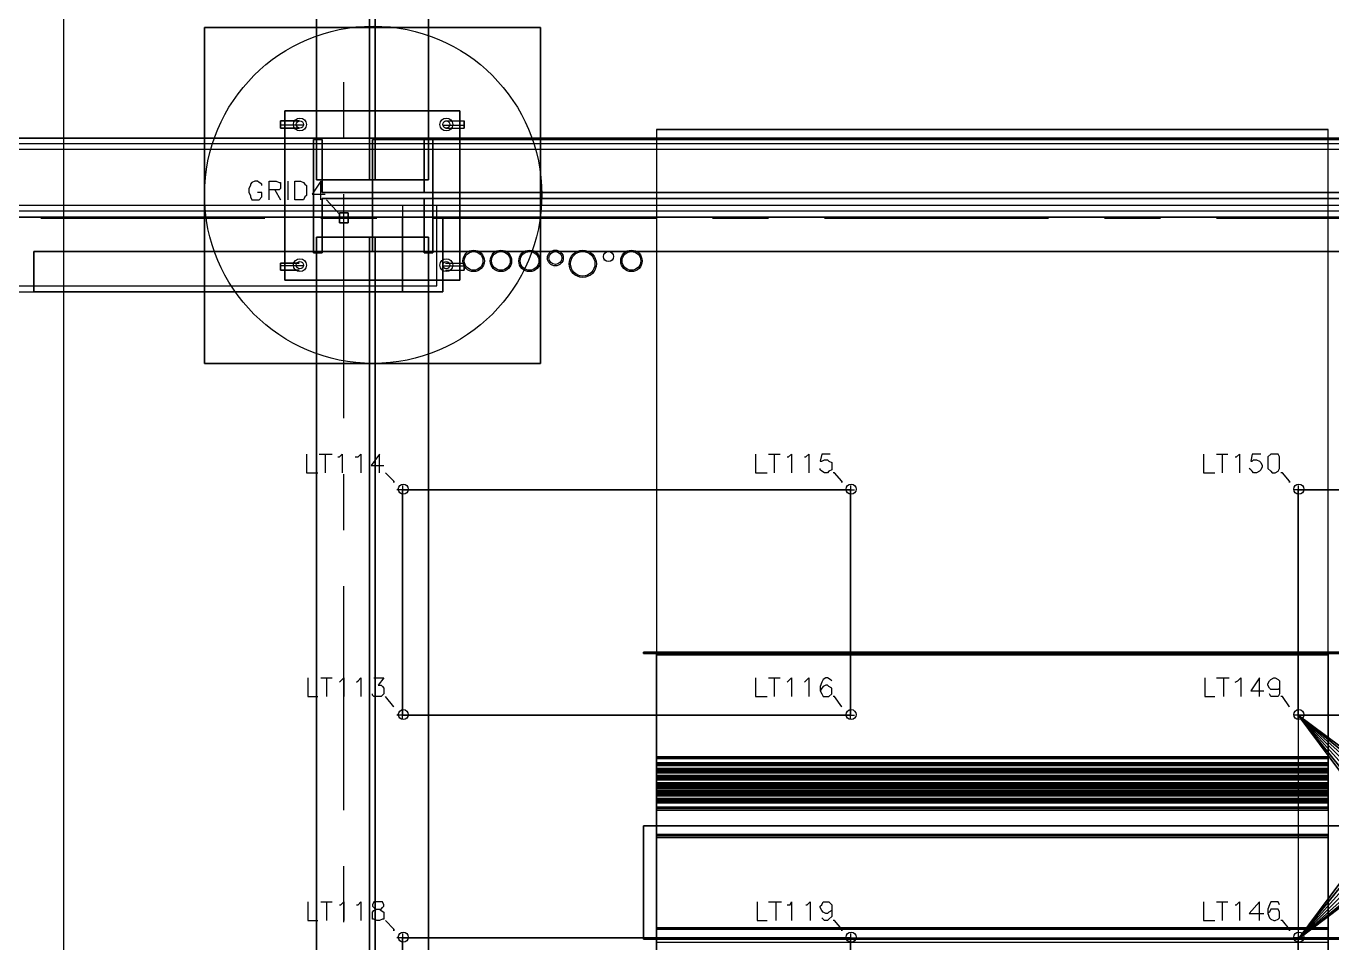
# Model space of a CAD drawing. Header units: metres. Extents: x 114 to 218, y 8 to 180.
# Drawn here: x 126.08 to 140.08, y 99.66 to 109.48 of the extents above; entities that cross this region are included whole.
import ezdxf

# ---------------------------------------------------------------- set-up
doc = ezdxf.new("R2010")
doc.units = ezdxf.units.M
doc.header["$MEASUREMENT"] = 0
for name, color, linetype in [('A-2D-I-WALL', 7, 'Continuous'), ('A-3D-I-WALL', 7, 'Continuous'), ('A-TFP-GRID-REFERENCE', 7, 'Continuous'), ('A_GRID', 7, 'Continuous'), ('E-CNDT-PWR', 7, 'Continuous'), ('E-LIGHT', 7, 'Continuous'), ('E-LIGHT-CLRANCE', 7, 'Continuous'), ('E-SLEEVES', 7, 'Continuous'), ('E-TFP-LIGHT', 7, 'Continuous'), ('M-RA2S-Conn', 7, 'Continuous'), ('M-RA2S-Rect', 7, 'Continuous'), ('M-RA2S-TV', 7, 'Continuous'), ('M-SA2S-ADist', 7, 'Continuous'), ('S-3D-BEAM', 7, 'Continuous'), ('S-3D-Cols', 7, 'Continuous'), ('S-3D-FTNG', 7, 'Continuous'), ('S-3D-PILR', 7, 'Continuous'), ('S-3D-SLAB', 7, 'Continuous'), ('S-3D-Steel', 7, 'Continuous')]:
    doc.layers.add(name, color=color, linetype=linetype)

msp = doc.modelspace()

# ---------------------------------------------------------------- linework, layer by layer
at = {"layer": 'A-2D-I-WALL', "color": 9, "true_color": 0xbababa}
for points in [[(146.378, 108.282), (122.628, 108.282)], [(146.378, 108.221), (122.628, 108.221)], [(146.378, 108.159), (122.628, 108.159)], [(128.873, 107.559), (122.628, 107.559)], [(128.873, 107.498), (126.166, 107.498)], [(130.042, 107.559), (128.935, 107.559)], [(130.042, 107.498), (128.935, 107.498)], [(146.378, 107.559), (130.104, 107.559)], [(130.119, 107.498), (130.104, 107.498)], [(130.119, 107.559), (130.119, 107.436)], [(130.488, 106.698), (130.488, 107.559)], [(146.378, 107.498), (130.488, 107.498)], [(126.166, 107.436), (128.873, 107.436)], [(130.104, 107.436), (130.119, 107.436)], [(130.119, 107.436), (130.119, 107.067)], [(130.55, 107.436), (130.488, 107.436)], [(130.55, 107.436), (146.378, 107.436)], [(130.55, 106.636), (130.55, 107.436)], [(128.873, 107.067), (126.166, 107.067)], [(130.042, 107.067), (128.935, 107.067)], [(130.119, 107.067), (130.104, 107.067)], [(125.751, 106.636), (130.55, 106.636)], [(125.812, 106.698), (130.488, 106.698)]]:
    msp.add_lwpolyline(points, dxfattribs=at)
at = {"layer": 'A-3D-I-WALL', "color": 42, "true_color": 0xdda500}
for points in [[(150.377, 108.221), (150.731, 108.221), (150.731, 108.159), (150.684, 108.159), (150.438, 108.159), (150.377, 108.159), (117.245, 108.159), (117.183, 108.159), (117.122, 108.159), (117.122, 107.867), (117.122, 107.805), (117.122, 107.559), (117.183, 107.559), (117.245, 107.559)], [(117.245, 108.221), (117.245, 108.282), (150.377, 108.282), (150.731, 108.282), (150.731, 108.221), (150.377, 108.221), (117.245, 108.221), (117.183, 108.221), (117.183, 108.159), (117.245, 108.159)], [(117.245, 108.282), (150.377, 108.282), (150.377, 107.436)], [(117.245, 107.436), (117.245, 107.805), (117.245, 108.282), (117.245, 107.805), (117.245, 107.436), (117.583, 107.436), (122.582, 107.436), (125.751, 107.436), (126.166, 107.436), (130.119, 107.436), (130.55, 107.436), (146.439, 107.436), (150.238, 107.436), (150.377, 107.436), (117.245, 107.436)], [(122.582, 107.436), (122.582, 108.282), (146.439, 108.282), (146.439, 107.436)], [(150.377, 108.159), (150.438, 108.159), (150.438, 107.559), (150.377, 107.559), (117.245, 107.559), (117.183, 107.559), (117.183, 107.498), (117.245, 107.498)], [(117.245, 107.436), (150.377, 107.436), (150.377, 107.498), (117.245, 107.498), (117.245, 107.436)], [(126.166, 107.436), (126.166, 107.436)], [(130.119, 107.436), (130.119, 107.436)], [(130.55, 107.436), (130.119, 107.436), (130.55, 107.436)], [(130.119, 107.436), (130.119, 107.067), (130.119, 106.636), (130.119, 107.067), (130.119, 107.436)], [(130.119, 107.436), (130.119, 107.436)], [(130.55, 107.436), (130.55, 107.436)], [(130.55, 107.436), (130.55, 106.636), (130.55, 107.436)], [(130.55, 107.436), (130.55, 107.436)], [(126.166, 107.067), (126.166, 106.636)], [(126.166, 106.636), (126.166, 107.067)], [(130.119, 107.067), (126.166, 107.067), (130.119, 107.067)], [(126.166, 107.067), (126.166, 107.067)], [(130.119, 107.067), (130.119, 107.067)], [(130.119, 106.636), (130.119, 107.067), (130.119, 106.636)], [(130.119, 107.067), (130.119, 107.067)], [(130.119, 106.636), (126.166, 106.636), (130.119, 106.636)], [(126.166, 106.636), (126.166, 106.636)], [(130.119, 106.636), (130.55, 106.636)], [(130.55, 106.636), (130.119, 106.636)], [(130.119, 106.636), (130.119, 106.636)], [(130.119, 106.636), (130.119, 106.636)], [(130.55, 106.636), (130.55, 106.636)]]:
    msp.add_lwpolyline(points, dxfattribs=at)
at = {"layer": 'A-TFP-GRID-REFERENCE', "color": 1, "true_color": 0xff0000}
for points in [[(128.612, 107.775), (128.612, 107.79), (128.581, 107.805), (128.566, 107.821), (128.535, 107.821), (128.504, 107.805), (128.489, 107.79), (128.489, 107.775), (128.473, 107.744), (128.473, 107.698), (128.489, 107.667), (128.489, 107.652), (128.504, 107.621), (128.535, 107.621), (128.566, 107.621), (128.581, 107.621), (128.612, 107.652), (128.612, 107.667), (128.612, 107.698), (128.566, 107.698)], [(128.689, 107.621), (128.689, 107.821), (128.766, 107.821), (128.796, 107.805), (128.812, 107.805), (128.812, 107.775), (128.812, 107.759), (128.812, 107.744), (128.796, 107.728), (128.766, 107.728), (128.689, 107.728)], [(128.889, 107.821), (128.889, 107.621)], [(128.965, 107.621), (128.965, 107.821), (129.027, 107.821), (129.058, 107.805), (129.073, 107.79), (129.089, 107.775), (129.089, 107.744), (129.089, 107.698), (129.089, 107.667), (129.073, 107.652), (129.058, 107.621), (129.027, 107.621), (128.965, 107.621)], [(129.242, 107.621), (129.242, 107.821), (129.15, 107.682), (129.288, 107.682)], [(128.75, 107.728), (128.812, 107.621)], [(129.442, 107.467), (129.304, 107.621)], [(129.535, 107.482), (129.442, 107.482), (129.442, 107.375), (129.442, 107.482), (129.535, 107.482)], [(129.442, 107.482), (129.442, 107.482)], [(129.442, 107.482), (129.442, 107.482)], [(129.535, 107.375), (129.535, 107.482), (129.535, 107.375)], [(129.535, 107.482), (129.535, 107.482)], [(129.535, 107.482), (129.535, 107.482)], [(129.442, 107.467), (129.442, 107.467), (129.442, 107.467), (129.442, 107.467)], [(129.535, 107.375), (129.442, 107.375), (129.535, 107.375)], [(129.442, 107.375), (129.442, 107.375)], [(129.442, 107.375), (129.442, 107.375)], [(129.535, 107.375), (129.535, 107.375)]]:
    msp.add_lwpolyline(points, dxfattribs=at)
at = {"layer": 'A_GRID', "color": 1, "true_color": 0xff0000}
for points in [[(129.488, 108.282), (129.488, 108.882)], [(129.488, 105.283), (129.488, 107.682)], [(128.642, 107.421), (126.243, 107.421)], [(129.842, 107.421), (129.242, 107.421)], [(132.842, 107.421), (130.442, 107.421)], [(134.041, 107.421), (133.442, 107.421)], [(137.041, 107.421), (134.641, 107.421)], [(138.241, 107.421), (137.641, 107.421)], [(141.24, 107.421), (138.841, 107.421)], [(129.488, 104.083), (129.488, 104.683)], [(129.488, 101.084), (129.488, 103.483)], [(129.488, 99.884), (129.488, 100.484)]]:
    msp.add_lwpolyline(points, dxfattribs=at)
at = {"layer": 'E-CNDT-PWR', "color": 113, "true_color": 0x6edda5}
for points in [[(130.873, 107.067), (130.873, 107.067)], [(131.165, 107.067), (131.165, 107.067)], [(131.473, 107.067), (131.473, 107.067)], [(131.75, 107.067), (131.75, 107.067)], [(132.042, 107.082), (132.042, 107.082)], [(132.319, 107.067), (132.319, 107.067)], [(132.565, 107.067), (132.565, 107.067)], [(130.765, 106.959), (130.765, 106.959)], [(130.781, 107.021), (130.781, 107.021)], [(130.965, 107.021), (130.965, 107.021)], [(130.98, 106.959), (130.98, 106.959)], [(131.057, 106.959), (131.057, 106.959)], [(131.073, 107.021), (131.073, 107.021)], [(131.273, 107.021), (131.273, 107.021)], [(131.288, 106.959), (131.288, 106.959)], [(131.365, 106.959), (131.365, 106.959)], [(131.38, 107.021), (131.38, 107.021)], [(131.565, 107.021), (131.565, 107.021)], [(131.58, 106.959), (131.58, 106.959)], [(131.657, 106.99), (131.657, 106.99)], [(131.673, 107.021), (131.673, 107.021)], [(131.673, 106.944), (131.673, 106.944)], [(131.826, 107.021), (131.826, 107.021)], [(131.826, 106.99), (131.826, 106.99)], [(131.826, 106.944), (131.826, 106.944)], [(131.903, 106.929), (131.903, 106.929)], [(131.919, 107.006), (131.919, 107.006)], [(132.165, 107.006), (132.165, 107.006)], [(132.196, 106.929), (132.196, 106.929)], [(132.257, 107.006), (132.257, 107.006)], [(132.273, 107.036), (132.273, 107.036)], [(132.273, 106.975), (132.273, 106.975)], [(132.319, 106.959), (132.319, 106.959)], [(132.319, 106.959), (132.319, 106.959)], [(132.319, 106.959), (132.319, 106.959)], [(132.319, 106.959), (132.319, 106.959)], [(132.365, 107.036), (132.365, 107.036)], [(132.365, 106.975), (132.365, 106.975)], [(132.38, 107.006), (132.38, 107.006)], [(132.457, 106.959), (132.457, 106.959)], [(132.473, 107.021), (132.473, 107.021)], [(132.672, 107.021), (132.672, 107.021)], [(132.688, 106.959), (132.688, 106.959)], [(130.781, 106.898), (130.781, 106.898)], [(130.873, 106.852), (130.873, 106.852)], [(130.873, 106.852), (130.873, 106.852)], [(130.873, 106.852), (130.873, 106.852)], [(130.873, 106.852), (130.873, 106.852)], [(130.965, 106.898), (130.965, 106.898)], [(131.073, 106.898), (131.073, 106.898)], [(131.165, 106.852), (131.165, 106.852)], [(131.165, 106.852), (131.165, 106.852)], [(131.165, 106.852), (131.165, 106.852)], [(131.165, 106.852), (131.165, 106.852)], [(131.273, 106.898), (131.273, 106.898)], [(131.38, 106.898), (131.38, 106.898)], [(131.473, 106.852), (131.473, 106.852)], [(131.473, 106.852), (131.473, 106.852)], [(131.473, 106.852), (131.473, 106.852)], [(131.473, 106.852), (131.473, 106.852)], [(131.565, 106.898), (131.565, 106.898)], [(131.75, 106.898), (131.75, 106.898)], [(131.75, 106.898), (131.75, 106.898)], [(131.75, 106.898), (131.75, 106.898)], [(131.75, 106.898), (131.75, 106.898)], [(131.919, 106.867), (131.919, 106.867)], [(132.042, 106.79), (132.042, 106.79)], [(132.042, 106.79), (132.042, 106.79)], [(132.042, 106.79), (132.042, 106.79)], [(132.042, 106.79), (132.042, 106.79)], [(132.165, 106.867), (132.165, 106.867)], [(132.473, 106.898), (132.473, 106.898)], [(132.565, 106.852), (132.565, 106.852)], [(132.565, 106.852), (132.565, 106.852)], [(132.565, 106.852), (132.565, 106.852)], [(132.565, 106.852), (132.565, 106.852)], [(132.672, 106.898), (132.672, 106.898)]]:
    msp.add_lwpolyline(points, dxfattribs=at)
for centre, radius in [((130.881, 106.967), 0.115), ((130.881, 106.967), 0.115), ((130.881, 106.967), 0.115), ((130.881, 106.967), 0.115), ((130.881, 106.967), 0.115), ((130.881, 106.967), 0.115), ((130.881, 106.967), 0.115), ((130.881, 106.967), 0.115), ((130.881, 106.967), 0.115), ((130.881, 106.967), 0.115), ((131.173, 106.967), 0.115), ((131.173, 106.967), 0.115), ((131.173, 106.967), 0.115), ((131.173, 106.967), 0.115), ((131.173, 106.967), 0.115), ((131.173, 106.967), 0.115), ((131.173, 106.967), 0.115), ((131.173, 106.967), 0.115), ((131.173, 106.967), 0.115), ((131.173, 106.967), 0.115), ((131.48, 106.967), 0.115), ((131.48, 106.967), 0.115), ((131.48, 106.967), 0.115), ((131.48, 106.967), 0.115), ((131.48, 106.967), 0.115), ((131.48, 106.967), 0.115), ((131.48, 106.967), 0.115), ((131.48, 106.967), 0.115), ((131.48, 106.967), 0.115), ((131.48, 106.967), 0.115), ((131.757, 106.998), 0.0846), ((131.757, 106.998), 0.0846), ((131.757, 106.998), 0.0846), ((131.757, 106.998), 0.0846), ((131.757, 106.998), 0.0846), ((131.757, 106.998), 0.0846), ((131.757, 106.998), 0.0846), ((131.757, 106.998), 0.0846), ((131.757, 106.998), 0.0846), ((131.757, 106.998), 0.0846), ((132.05, 106.936), 0.146), ((132.05, 106.936), 0.146), ((132.05, 106.936), 0.146), ((132.05, 106.936), 0.146), ((132.05, 106.936), 0.146), ((132.05, 106.936), 0.146), ((132.05, 106.936), 0.146), ((132.05, 106.936), 0.146), ((132.05, 106.936), 0.146), ((132.05, 106.936), 0.146), ((132.326, 107.013), 0.0538), ((132.326, 107.013), 0.0538), ((132.326, 107.013), 0.0538), ((132.326, 107.013), 0.0538), ((132.326, 107.013), 0.0538), ((132.326, 107.013), 0.0538), ((132.326, 107.013), 0.0538), ((132.326, 107.013), 0.0538), ((132.326, 107.013), 0.0538), ((132.326, 107.013), 0.0538), ((132.572, 106.967), 0.115), ((132.572, 106.967), 0.115), ((132.572, 106.967), 0.115), ((132.572, 106.967), 0.115), ((132.572, 106.967), 0.115), ((132.572, 106.967), 0.115), ((132.572, 106.967), 0.115), ((132.572, 106.967), 0.115), ((132.572, 106.967), 0.115), ((132.572, 106.967), 0.115)]:
    msp.add_circle(centre, radius, dxfattribs=at)
at = {"layer": 'E-LIGHT', "color": 5, "true_color": 0x0000ff}
for points in [[(130.119, 102.099), (130.119, 104.514), (134.918, 104.514), (134.918, 102.099), (134.918, 104.514), (130.119, 104.514), (130.119, 102.099)], [(130.119, 104.514), (130.119, 104.514)], [(130.119, 104.514), (130.119, 104.514)], [(134.918, 104.514), (134.918, 104.514)], [(134.918, 104.514), (134.918, 104.514)], [(139.717, 102.099), (139.717, 104.514), (144.516, 104.514), (144.516, 102.099), (144.516, 104.514), (139.717, 104.514), (139.717, 102.099)], [(139.717, 104.514), (139.717, 104.514)], [(139.717, 104.514), (139.717, 104.514)], [(134.918, 102.099), (130.119, 102.099), (134.918, 102.099)], [(130.119, 102.099), (130.119, 102.099)], [(130.119, 102.099), (130.119, 102.099)], [(134.918, 102.099), (134.918, 102.099)], [(134.918, 102.099), (134.918, 102.099)], [(144.516, 102.099), (139.717, 102.099), (144.516, 102.099)], [(139.717, 102.099), (139.717, 102.099)], [(139.717, 102.099), (139.717, 102.099)], [(130.119, 97.3), (130.119, 99.715), (134.918, 99.715), (134.918, 97.3), (134.918, 99.715), (130.119, 99.715), (130.119, 97.3)], [(130.119, 99.715), (130.119, 99.715)], [(130.119, 99.715), (130.119, 99.715)], [(134.918, 99.715), (134.918, 99.715)], [(134.918, 99.715), (134.918, 99.715)], [(139.717, 97.3), (139.717, 99.715), (144.516, 99.715), (144.516, 97.3), (144.516, 99.715), (139.717, 99.715), (139.717, 97.3)], [(139.717, 99.715), (139.717, 99.715)], [(139.717, 99.715), (139.717, 99.715)]]:
    msp.add_lwpolyline(points, dxfattribs=at)
at = {"layer": 'E-LIGHT-CLRANCE', "color": 150, "true_color": 0x007fff}
for points in [[(130.119, 102.099), (130.119, 104.514), (134.918, 104.514), (134.918, 102.099), (134.918, 104.514), (130.119, 104.514), (130.119, 102.099)], [(130.119, 104.514), (130.119, 104.514)], [(130.119, 104.514), (130.119, 104.514)], [(134.918, 104.514), (134.918, 104.514)], [(134.918, 104.514), (134.918, 104.514)], [(139.717, 102.099), (139.717, 104.514), (144.516, 104.514), (144.516, 102.099), (144.516, 104.514), (139.717, 104.514), (139.717, 102.099)], [(139.717, 104.514), (139.717, 104.514)], [(139.717, 104.514), (139.717, 104.514)], [(134.918, 102.099), (130.119, 102.099), (134.918, 102.099)], [(130.119, 102.099), (130.119, 102.099)], [(130.119, 102.099), (130.119, 102.099)], [(134.918, 102.099), (134.918, 102.099)], [(134.918, 102.099), (134.918, 102.099)], [(144.516, 102.099), (139.717, 102.099), (144.516, 102.099)], [(139.717, 102.099), (139.717, 102.099)], [(139.717, 102.099), (139.717, 102.099)], [(130.119, 97.3), (130.119, 99.715), (134.918, 99.715), (134.918, 97.3), (134.918, 99.715), (130.119, 99.715), (130.119, 97.3)], [(130.119, 99.715), (130.119, 99.715)], [(130.119, 99.715), (130.119, 99.715)], [(134.918, 99.715), (134.918, 99.715)], [(134.918, 99.715), (134.918, 99.715)], [(139.717, 97.3), (139.717, 99.715), (144.516, 99.715), (144.516, 97.3), (144.516, 99.715), (139.717, 99.715), (139.717, 97.3)], [(139.717, 99.715), (139.717, 99.715)], [(139.717, 99.715), (139.717, 99.715)]]:
    msp.add_lwpolyline(points, dxfattribs=at)
at = {"layer": 'E-SLEEVES', "color": 4, "true_color": 0x00ffff}
for centre, radius in [((130.881, 106.967), 0.1), ((131.173, 106.967), 0.1), ((131.48, 106.967), 0.1), ((131.757, 106.998), 0.0692), ((132.05, 106.936), 0.131), ((132.326, 107.013), 0.0538), ((132.572, 106.967), 0.1)]:
    msp.add_circle(centre, radius, dxfattribs=at)
at = {"layer": 'E-TFP-LIGHT', "color": 5, "true_color": 0x0000ff}
for points in [[(129.089, 104.898), (129.089, 104.698), (129.212, 104.698)], [(129.227, 104.898), (129.365, 104.898)], [(129.288, 104.898), (129.288, 104.698)], [(129.427, 104.867), (129.442, 104.867), (129.473, 104.898), (129.473, 104.698)], [(129.612, 104.867), (129.642, 104.867), (129.673, 104.898), (129.673, 104.698)], [(129.873, 104.698), (129.873, 104.898), (129.781, 104.775), (129.919, 104.775)], [(133.903, 104.898), (133.903, 104.698), (134.026, 104.698)], [(134.041, 104.898), (134.165, 104.898)], [(134.103, 104.898), (134.103, 104.698)], [(134.241, 104.867), (134.257, 104.867), (134.288, 104.898), (134.288, 104.698)], [(134.426, 104.867), (134.441, 104.867), (134.472, 104.898), (134.472, 104.698)], [(134.703, 104.898), (134.611, 104.898), (134.595, 104.821), (134.611, 104.821), (134.641, 104.837), (134.672, 104.837), (134.687, 104.821), (134.718, 104.806), (134.718, 104.775), (134.718, 104.76), (134.718, 104.729), (134.687, 104.714), (134.672, 104.698), (134.641, 104.698), (134.611, 104.714), (134.595, 104.729), (134.595, 104.744)], [(138.702, 104.898), (138.702, 104.698), (138.825, 104.698)], [(138.841, 104.898), (138.964, 104.898)], [(138.902, 104.898), (138.902, 104.698)], [(139.041, 104.867), (139.056, 104.867), (139.087, 104.898), (139.087, 104.698)], [(139.317, 104.898), (139.225, 104.898), (139.21, 104.821), (139.225, 104.821), (139.24, 104.837), (139.271, 104.837), (139.302, 104.821), (139.317, 104.806), (139.333, 104.775), (139.333, 104.76), (139.317, 104.729), (139.302, 104.714), (139.271, 104.698), (139.24, 104.698), (139.225, 104.714), (139.21, 104.729), (139.194, 104.744)], [(139.44, 104.898), (139.425, 104.898), (139.394, 104.867), (139.394, 104.821), (139.394, 104.791), (139.394, 104.744), (139.425, 104.714), (139.44, 104.698), (139.471, 104.698), (139.502, 104.714), (139.517, 104.744), (139.517, 104.791), (139.517, 104.821), (139.517, 104.867), (139.502, 104.898), (139.471, 104.898), (139.44, 104.898)], [(130.027, 104.606), (129.935, 104.698)], [(134.826, 104.606), (134.749, 104.698), (134.734, 104.698)], [(139.625, 104.606), (139.548, 104.698), (139.533, 104.698)], [(130.027, 104.606), (130.027, 104.591), (130.027, 104.591), (130.027, 104.606), (130.027, 104.606)], [(130.119, 104.56), (130.119, 104.514), (130.165, 104.514)], [(134.826, 104.606), (134.826, 104.591), (134.826, 104.591), (134.826, 104.606), (134.826, 104.606)], [(134.918, 104.56), (134.918, 104.514), (134.964, 104.514)], [(139.625, 104.606), (139.625, 104.591), (139.625, 104.591), (139.625, 104.606), (139.625, 104.606)], [(139.717, 104.56), (139.717, 104.514), (139.763, 104.514)], [(130.119, 104.468), (130.119, 104.514), (130.058, 104.514)], [(130.119, 104.514), (130.119, 104.514)], [(130.119, 104.514), (130.119, 104.514)], [(130.165, 104.514), (130.165, 104.514)], [(134.918, 104.468), (134.918, 104.514), (134.872, 104.514)], [(134.918, 104.514), (134.918, 104.514)], [(134.918, 104.514), (134.918, 104.514)], [(134.964, 104.514), (134.964, 104.514)], [(139.717, 104.468), (139.717, 104.514), (139.671, 104.514)], [(139.717, 104.514), (139.717, 104.514)], [(139.717, 104.514), (139.717, 104.514)], [(139.763, 104.514), (139.763, 104.514)], [(129.104, 102.499), (129.104, 102.299), (129.212, 102.299)], [(129.242, 102.499), (129.365, 102.499)], [(129.304, 102.499), (129.304, 102.299)], [(129.442, 102.453), (129.458, 102.468), (129.488, 102.499), (129.488, 102.299)], [(129.627, 102.453), (129.642, 102.468), (129.673, 102.499), (129.673, 102.299)], [(129.811, 102.499), (129.919, 102.499), (129.858, 102.422), (129.888, 102.422), (129.904, 102.406), (129.919, 102.391), (129.919, 102.376), (129.919, 102.345), (129.919, 102.329), (129.888, 102.299), (129.873, 102.299), (129.842, 102.299), (129.811, 102.299), (129.796, 102.314), (129.796, 102.329)], [(133.903, 102.499), (133.903, 102.299), (134.026, 102.299)], [(134.041, 102.499), (134.165, 102.499)], [(134.103, 102.499), (134.103, 102.299)], [(134.241, 102.453), (134.257, 102.468), (134.288, 102.499), (134.288, 102.299)], [(134.426, 102.453), (134.441, 102.468), (134.472, 102.499), (134.472, 102.299)], [(134.718, 102.468), (134.703, 102.483), (134.672, 102.499), (134.657, 102.499), (134.626, 102.483), (134.611, 102.453), (134.595, 102.406), (134.595, 102.36), (134.611, 102.329), (134.626, 102.299), (134.657, 102.299), (134.672, 102.299), (134.687, 102.299), (134.718, 102.329), (134.718, 102.345), (134.718, 102.36), (134.718, 102.391), (134.687, 102.406), (134.672, 102.422), (134.657, 102.422), (134.626, 102.406), (134.611, 102.391), (134.595, 102.36)], [(138.717, 102.499), (138.717, 102.299), (138.825, 102.299)], [(138.841, 102.499), (138.979, 102.499)], [(138.917, 102.499), (138.917, 102.299)], [(139.041, 102.453), (139.071, 102.468), (139.102, 102.499), (139.102, 102.299)], [(139.302, 102.299), (139.302, 102.499), (139.21, 102.36), (139.348, 102.36)], [(139.517, 102.422), (139.517, 102.391), (139.502, 102.376), (139.471, 102.376), (139.456, 102.376), (139.425, 102.376), (139.41, 102.391), (139.394, 102.422), (139.394, 102.437), (139.41, 102.468), (139.425, 102.483), (139.456, 102.499), (139.471, 102.499), (139.502, 102.483), (139.517, 102.468), (139.517, 102.422), (139.517, 102.376), (139.517, 102.329), (139.502, 102.299), (139.471, 102.299), (139.44, 102.299), (139.425, 102.299), (139.41, 102.329)], [(130.027, 102.191), (129.935, 102.299)], [(134.826, 102.191), (134.749, 102.299), (134.734, 102.299)], [(139.625, 102.191), (139.548, 102.299), (139.533, 102.299)], [(130.027, 102.191), (130.027, 102.191), (130.027, 102.191), (130.027, 102.191)], [(134.826, 102.191), (134.826, 102.191), (134.826, 102.191), (134.826, 102.191)], [(139.625, 102.191), (139.625, 102.191), (139.625, 102.191), (139.625, 102.191)], [(130.119, 102.053), (130.119, 102.099), (130.058, 102.099)], [(130.119, 102.145), (130.119, 102.099), (130.165, 102.099)], [(130.119, 102.099), (130.119, 102.099)], [(130.119, 102.099), (130.119, 102.099)], [(130.165, 102.099), (130.165, 102.099)], [(134.918, 102.053), (134.918, 102.099), (134.872, 102.099)], [(134.918, 102.145), (134.918, 102.099), (134.964, 102.099)], [(134.918, 102.099), (134.918, 102.099)], [(134.918, 102.099), (134.918, 102.099)], [(134.964, 102.099), (134.964, 102.099)], [(139.717, 102.053), (139.717, 102.099), (139.671, 102.099)], [(139.717, 102.145), (139.717, 102.099), (139.763, 102.099)], [(139.717, 102.099), (139.717, 102.099)], [(139.717, 102.099), (139.717, 102.099)], [(139.763, 102.099), (139.763, 102.099)], [(129.104, 100.099), (129.104, 99.899), (129.212, 99.899)], [(129.242, 100.099), (129.365, 100.099)], [(129.304, 100.099), (129.304, 99.899)], [(129.442, 100.068), (129.458, 100.068), (129.488, 100.099), (129.488, 99.899)], [(129.627, 100.068), (129.642, 100.068), (129.673, 100.099), (129.673, 99.899)], [(129.842, 100.099), (129.811, 100.099), (129.796, 100.068), (129.796, 100.053), (129.811, 100.038), (129.827, 100.022), (129.873, 100.022), (129.888, 100.007), (129.919, 99.991), (129.919, 99.976), (129.919, 99.945), (129.919, 99.915), (129.904, 99.915), (129.873, 99.899), (129.842, 99.899), (129.811, 99.915), (129.796, 99.915), (129.796, 99.945), (129.796, 99.976), (129.796, 99.991), (129.811, 100.007), (129.842, 100.022), (129.888, 100.022), (129.904, 100.038), (129.919, 100.053), (129.919, 100.068), (129.904, 100.099), (129.873, 100.099), (129.842, 100.099)], [(133.918, 100.099), (133.918, 99.899), (134.026, 99.899)], [(134.041, 100.099), (134.18, 100.099)], [(134.118, 100.099), (134.118, 99.899)], [(134.241, 100.068), (134.272, 100.068), (134.288, 100.099), (134.288, 99.899)], [(134.441, 100.068), (134.457, 100.068), (134.488, 100.099), (134.488, 99.899)], [(134.718, 100.038), (134.718, 100.007), (134.687, 99.991), (134.672, 99.976), (134.657, 99.976), (134.626, 99.991), (134.611, 100.007), (134.595, 100.038), (134.595, 100.053), (134.611, 100.068), (134.626, 100.099), (134.657, 100.099), (134.672, 100.099), (134.687, 100.099), (134.718, 100.068), (134.718, 100.038), (134.718, 99.991), (134.718, 99.945), (134.687, 99.915), (134.672, 99.899), (134.641, 99.899), (134.626, 99.915), (134.611, 99.93)], [(138.702, 100.099), (138.702, 99.899), (138.825, 99.899)], [(138.841, 100.099), (138.964, 100.099)], [(138.902, 100.099), (138.902, 99.899)], [(139.041, 100.068), (139.056, 100.068), (139.087, 100.099), (139.087, 99.899)], [(139.302, 99.899), (139.302, 100.099), (139.194, 99.976), (139.348, 99.976)], [(139.517, 100.068), (139.502, 100.099), (139.471, 100.099), (139.456, 100.099), (139.425, 100.099), (139.41, 100.068), (139.394, 100.022), (139.394, 99.976), (139.41, 99.93), (139.425, 99.915), (139.456, 99.899), (139.471, 99.899), (139.502, 99.915), (139.517, 99.93), (139.517, 99.961), (139.517, 99.976), (139.517, 99.991), (139.502, 100.022), (139.471, 100.022), (139.456, 100.022), (139.425, 100.022), (139.41, 99.991), (139.394, 99.976)], [(130.027, 99.807), (129.935, 99.899)], [(130.027, 99.807), (130.027, 99.791), (130.027, 99.791), (130.027, 99.807), (130.027, 99.807)], [(134.826, 99.807), (134.749, 99.899), (134.734, 99.899)], [(134.826, 99.807), (134.826, 99.791), (134.826, 99.791), (134.826, 99.807), (134.826, 99.807)], [(139.625, 99.807), (139.548, 99.899), (139.533, 99.899)], [(139.625, 99.807), (139.625, 99.791), (139.625, 99.791), (139.625, 99.807), (139.625, 99.807)], [(130.119, 99.668), (130.119, 99.715), (130.058, 99.715)], [(130.119, 99.761), (130.119, 99.715), (130.165, 99.715)], [(130.119, 99.715), (130.119, 99.715)], [(130.119, 99.715), (130.119, 99.715)], [(130.165, 99.715), (130.165, 99.715)], [(134.918, 99.668), (134.918, 99.715), (134.872, 99.715)], [(134.918, 99.761), (134.918, 99.715), (134.964, 99.715)], [(134.918, 99.715), (134.918, 99.715)], [(134.918, 99.715), (134.918, 99.715)], [(134.964, 99.715), (134.964, 99.715)], [(139.717, 99.668), (139.717, 99.715), (139.671, 99.715)], [(139.717, 99.761), (139.717, 99.715), (139.763, 99.715)], [(139.717, 99.715), (139.717, 99.715)], [(139.717, 99.715), (139.717, 99.715)], [(139.763, 99.715), (139.763, 99.715)]]:
    msp.add_lwpolyline(points, dxfattribs=at)
for centre in [(130.127, 104.521), (134.926, 104.521), (139.725, 104.521), (130.127, 102.106), (134.926, 102.106), (139.725, 102.106), (130.127, 99.722), (134.926, 99.722), (139.725, 99.722)]:
    msp.add_circle(centre, 0.0538, dxfattribs=at)
at = {"layer": 'M-RA2S-Conn', "color": 6, "true_color": 0xff00ff}
for points in [[(132.703, 102.76), (132.703, 102.776), (132.703, 102.76), (140.194, 102.76), (140.194, 102.776), (140.194, 102.76), (132.703, 102.76)], [(140.194, 102.776), (132.703, 102.776), (140.194, 102.776)], [(132.703, 102.776), (132.703, 102.776)], [(132.703, 102.76), (132.703, 102.76)], [(140.04, 102.776), (132.842, 102.776), (140.04, 102.776)], [(132.842, 102.776), (140.04, 102.776), (132.842, 102.776)], [(132.842, 102.776), (132.842, 102.776)], [(132.842, 102.776), (132.842, 102.776)], [(140.04, 102.76), (140.04, 102.745), (140.04, 102.76), (132.842, 102.76), (132.842, 102.745), (132.842, 102.76), (140.04, 102.76)], [(132.842, 102.76), (132.842, 102.76)], [(132.842, 102.745), (140.04, 102.745), (132.842, 102.745)], [(132.842, 102.745), (132.842, 102.745)], [(140.04, 102.776), (140.04, 102.776)], [(140.04, 102.776), (140.04, 102.776)], [(140.04, 102.76), (140.04, 102.76)], [(140.04, 102.745), (140.04, 102.745)], [(132.703, 99.699), (132.703, 99.715), (132.703, 100.914), (140.194, 100.914), (132.703, 100.914), (132.703, 99.699)], [(132.703, 99.699), (140.194, 99.699), (140.194, 100.914)], [(132.703, 100.914), (132.703, 100.914)], [(132.842, 99.822), (132.842, 100.807), (132.842, 100.822), (132.842, 99.822)], [(132.842, 100.807), (140.04, 100.807), (140.04, 100.822), (132.842, 100.822)], [(132.842, 100.822), (132.842, 100.822)], [(140.04, 100.807), (132.842, 100.807), (132.842, 100.791), (140.04, 100.791), (140.04, 100.807)], [(132.842, 100.807), (132.842, 99.807), (132.842, 100.791)], [(132.842, 100.807), (132.842, 100.807)], [(132.842, 100.807), (132.842, 100.807)], [(132.842, 100.791), (132.842, 100.791)], [(140.04, 100.807), (140.04, 99.822), (140.04, 100.822)], [(140.04, 100.822), (140.04, 100.822)], [(140.04, 100.807), (140.04, 99.807), (140.04, 100.791)], [(140.04, 100.807), (140.04, 100.807)], [(140.04, 100.807), (140.04, 100.807)], [(140.04, 100.791), (140.04, 100.791)], [(140.04, 99.822), (132.842, 99.822), (140.04, 99.822)], [(132.842, 99.822), (132.842, 99.822)], [(132.842, 99.822), (132.842, 99.822)], [(132.842, 99.807), (140.04, 99.807), (132.842, 99.807)], [(132.842, 99.807), (132.842, 99.807)], [(132.842, 99.807), (132.842, 99.807)], [(140.04, 99.822), (140.04, 99.822)], [(140.04, 99.822), (140.04, 99.822)], [(140.04, 99.807), (140.04, 99.807)], [(140.04, 99.807), (140.04, 99.807)], [(140.04, 99.807), (140.04, 99.807)], [(132.703, 99.715), (140.194, 99.715)], [(132.703, 99.715), (132.703, 99.715)], [(132.703, 99.699), (132.703, 99.699)]]:
    msp.add_lwpolyline(points, dxfattribs=at)
at = {"layer": 'M-RA2S-Rect', "color": 6, "true_color": 0xff00ff}
for points in [[(132.842, 108.374), (140.04, 108.374), (132.842, 108.374)], [(132.842, 108.374), (132.842, 102.776)], [(132.842, 108.374), (132.842, 102.776)], [(132.842, 108.374), (132.842, 108.374)], [(140.04, 102.776), (140.04, 108.374)], [(140.04, 102.776), (140.04, 108.374)], [(140.04, 108.374), (140.04, 108.374)], [(132.842, 102.776), (140.04, 102.776), (132.842, 102.776)], [(132.842, 100.807), (132.842, 101.653), (132.842, 102.76)], [(140.04, 102.76), (132.842, 102.76), (140.04, 102.76)], [(132.842, 102.76), (132.842, 101.084), (140.04, 101.084), (140.04, 99.822)], [(132.842, 102.76), (132.842, 102.76)], [(140.04, 102.776), (140.04, 102.776)], [(140.04, 101.084), (140.04, 102.76), (140.04, 101.653), (140.04, 100.807)], [(140.04, 102.76), (140.04, 102.76)], [(140.04, 101.653), (132.842, 101.653)], [(132.842, 101.653), (132.842, 101.653)], [(140.04, 101.653), (140.04, 101.653)], [(132.842, 101.084), (132.842, 99.822), (140.04, 99.822), (140.04, 100.807), (132.842, 100.807), (132.842, 99.822)], [(132.842, 101.084), (132.842, 101.084)], [(140.04, 101.084), (140.04, 101.084)], [(132.842, 99.807), (132.842, 100.807), (140.04, 100.807), (140.04, 99.807)], [(132.842, 100.807), (132.842, 99.668), (140.04, 99.668), (140.04, 100.807)], [(132.842, 100.807), (132.842, 100.807)], [(132.842, 100.807), (132.842, 100.807)], [(140.04, 100.807), (140.04, 100.807)], [(140.04, 100.807), (140.04, 100.807)], [(132.842, 99.822), (132.842, 99.822)], [(132.842, 99.084), (132.842, 99.807), (140.04, 99.807), (140.04, 99.084)], [(132.842, 99.807), (132.842, 99.807)], [(140.04, 99.822), (140.04, 99.822)], [(140.04, 99.807), (140.04, 99.807)], [(132.842, 99.668), (132.842, 97.961), (140.04, 97.961), (140.04, 99.668)], [(132.842, 99.668), (132.842, 99.668)], [(140.04, 99.668), (140.04, 99.668)]]:
    msp.add_lwpolyline(points, dxfattribs=at)
at = {"layer": 'M-RA2S-TV', "color": 6, "true_color": 0xff00ff}
for points in [[(132.842, 101.653), (132.842, 101.653)], [(132.842, 101.637), (132.842, 101.653), (140.04, 101.653), (140.04, 101.637)], [(132.842, 101.637), (132.842, 101.653), (140.04, 101.653), (140.04, 101.637)], [(132.842, 101.653), (132.842, 101.653)], [(132.842, 101.653), (132.842, 101.653)], [(132.842, 101.53), (132.842, 101.591), (140.04, 101.591), (140.04, 101.637), (132.842, 101.637), (132.842, 101.591)], [(132.842, 101.637), (140.04, 101.637), (140.04, 101.591), (132.842, 101.591), (132.842, 101.637)], [(132.842, 101.637), (132.842, 101.637)], [(132.842, 101.637), (132.842, 101.637)], [(140.04, 101.653), (140.04, 101.653)], [(140.04, 101.637), (140.04, 101.637)], [(140.04, 101.637), (140.04, 101.637)], [(140.04, 101.591), (140.04, 101.53), (132.842, 101.53), (132.842, 101.499), (140.04, 101.499), (140.04, 101.53)], [(140.04, 101.53), (132.842, 101.53), (132.842, 101.591)], [(132.842, 101.591), (132.842, 101.591)], [(132.842, 101.591), (132.842, 101.591)], [(132.842, 101.576), (132.842, 101.576)], [(132.842, 101.56), (140.04, 101.56), (140.04, 101.576), (132.842, 101.576), (132.842, 101.56)], [(140.04, 101.56), (132.842, 101.56), (132.842, 101.576), (140.04, 101.576), (140.04, 101.56)], [(132.842, 101.576), (132.842, 101.576)], [(132.842, 101.576), (132.842, 101.576)], [(132.842, 101.56), (132.842, 101.514), (132.842, 101.453), (132.842, 101.422)], [(132.842, 101.422), (132.842, 101.453), (132.842, 101.514), (132.842, 101.56)], [(132.842, 101.56), (132.842, 101.56)], [(132.842, 101.56), (132.842, 101.56)], [(132.842, 101.53), (132.842, 101.499)], [(132.842, 101.53), (132.842, 101.53)], [(132.842, 101.53), (132.842, 101.53)], [(140.04, 101.514), (132.842, 101.514)], [(132.842, 101.514), (140.04, 101.514)], [(132.842, 101.514), (132.842, 101.514)], [(132.842, 101.514), (132.842, 101.514)], [(132.842, 101.499), (132.842, 101.483), (140.04, 101.483), (140.04, 101.499)], [(132.842, 101.499), (140.04, 101.499), (140.04, 101.483), (132.842, 101.483), (132.842, 101.499)], [(132.842, 101.499), (132.842, 101.499)], [(132.842, 101.483), (140.04, 101.483), (140.04, 101.499), (132.842, 101.499), (132.842, 101.483)], [(140.04, 101.483), (132.842, 101.483), (132.842, 101.499), (140.04, 101.499), (140.04, 101.483)], [(132.842, 101.499), (132.842, 101.499)], [(132.842, 101.499), (132.842, 101.499)], [(132.842, 101.499), (132.842, 101.499)], [(132.842, 101.499), (132.842, 101.499)], [(132.842, 101.483), (132.842, 101.483)], [(132.842, 101.483), (132.842, 101.437), (132.842, 101.376), (132.842, 101.345)], [(132.842, 101.345), (132.842, 101.376), (132.842, 101.437), (132.842, 101.483)], [(132.842, 101.483), (132.842, 101.483)], [(132.842, 101.483), (132.842, 101.483)], [(132.842, 101.483), (132.842, 101.483)], [(140.04, 101.499), (140.04, 101.53), (140.04, 101.591)], [(140.04, 101.591), (140.04, 101.591)], [(140.04, 101.591), (140.04, 101.591)], [(140.04, 101.576), (140.04, 101.576)], [(140.04, 101.576), (140.04, 101.576)], [(140.04, 101.56), (140.04, 101.514), (140.04, 101.453), (140.04, 101.422)], [(140.04, 101.422), (140.04, 101.453), (140.04, 101.514), (140.04, 101.56)], [(140.04, 101.56), (140.04, 101.56)], [(140.04, 101.56), (140.04, 101.56)], [(140.04, 101.53), (140.04, 101.53)], [(140.04, 101.53), (140.04, 101.53)], [(140.04, 101.514), (140.04, 101.514)], [(140.04, 101.514), (140.04, 101.514)], [(140.04, 101.499), (140.04, 101.499)], [(140.04, 101.499), (140.04, 101.499)], [(140.04, 101.499), (140.04, 101.499)], [(140.04, 101.499), (140.04, 101.499)], [(140.04, 101.483), (140.04, 101.483)], [(140.04, 101.483), (140.04, 101.437), (140.04, 101.376), (140.04, 101.345)], [(140.04, 101.345), (140.04, 101.376), (140.04, 101.437), (140.04, 101.483)], [(140.04, 101.483), (140.04, 101.483)], [(140.04, 101.483), (140.04, 101.483)], [(140.04, 101.483), (140.04, 101.483)], [(140.04, 101.483), (140.04, 101.483)], [(140.04, 101.453), (132.842, 101.453)], [(132.842, 101.453), (140.04, 101.453)], [(132.842, 101.453), (132.842, 101.453)], [(132.842, 101.453), (132.842, 101.453)], [(140.04, 101.437), (132.842, 101.437)], [(132.842, 101.437), (140.04, 101.437)], [(132.842, 101.437), (132.842, 101.437)], [(132.842, 101.437), (132.842, 101.437)], [(140.04, 101.422), (132.842, 101.422), (132.842, 101.407), (140.04, 101.407), (140.04, 101.422)], [(132.842, 101.422), (140.04, 101.422), (140.04, 101.407), (132.842, 101.407), (132.842, 101.422)], [(140.04, 101.407), (132.842, 101.407), (132.842, 101.422), (140.04, 101.422), (140.04, 101.407)], [(132.842, 101.407), (140.04, 101.407), (140.04, 101.422), (132.842, 101.422), (132.842, 101.407)], [(132.842, 101.422), (132.842, 101.422)], [(132.842, 101.422), (132.842, 101.422)], [(132.842, 101.422), (132.842, 101.422)], [(132.842, 101.422), (132.842, 101.422)], [(132.842, 101.422), (132.842, 101.422)], [(132.842, 101.407), (132.842, 101.407)], [(132.842, 101.407), (132.842, 101.36), (132.842, 101.299), (132.842, 101.268)], [(132.842, 101.268), (132.842, 101.314), (132.842, 101.36), (132.842, 101.407)], [(132.842, 101.407), (132.842, 101.407)], [(132.842, 101.407), (132.842, 101.407)], [(132.842, 101.407), (132.842, 101.407)], [(140.04, 101.376), (132.842, 101.376)], [(132.842, 101.376), (140.04, 101.376)], [(132.842, 101.376), (132.842, 101.376)], [(132.842, 101.376), (132.842, 101.376)], [(140.04, 101.33), (132.842, 101.33), (132.842, 101.36), (140.04, 101.36), (140.04, 101.33)], [(132.842, 101.345), (132.842, 101.36)], [(132.842, 101.36), (140.04, 101.36)], [(140.04, 101.36), (132.842, 101.36)], [(132.842, 101.36), (132.842, 101.36)], [(132.842, 101.36), (132.842, 101.36)], [(132.842, 101.36), (132.842, 101.36)], [(132.842, 101.33), (140.04, 101.33), (140.04, 101.345), (132.842, 101.345), (132.842, 101.33)], [(140.04, 101.345), (132.842, 101.345), (132.842, 101.33), (140.04, 101.33), (140.04, 101.345)], [(132.842, 101.345), (140.04, 101.345), (140.04, 101.33), (132.842, 101.33), (132.842, 101.345)], [(132.842, 101.345), (132.842, 101.345)], [(132.842, 101.345), (132.842, 101.345)], [(132.842, 101.345), (132.842, 101.345)], [(132.842, 101.33), (132.842, 101.284), (132.842, 101.237), (132.842, 101.191)], [(132.842, 101.191), (132.842, 101.237), (132.842, 101.284), (132.842, 101.33)], [(132.842, 101.33), (132.842, 101.33)], [(132.842, 101.33), (132.842, 101.33)], [(132.842, 101.33), (132.842, 101.33)], [(132.842, 101.33), (132.842, 101.33)], [(140.04, 101.453), (140.04, 101.453)], [(140.04, 101.453), (140.04, 101.453)], [(140.04, 101.437), (140.04, 101.437)], [(140.04, 101.437), (140.04, 101.437)], [(140.04, 101.422), (140.04, 101.422)], [(140.04, 101.422), (140.04, 101.422)], [(140.04, 101.422), (140.04, 101.422)], [(140.04, 101.422), (140.04, 101.422)], [(140.04, 101.422), (140.04, 101.422)], [(140.04, 101.407), (140.04, 101.407)], [(140.04, 101.407), (140.04, 101.36), (140.04, 101.314), (140.04, 101.268)], [(140.04, 101.268), (140.04, 101.299), (140.04, 101.36), (140.04, 101.407)], [(140.04, 101.407), (140.04, 101.407)], [(140.04, 101.407), (140.04, 101.407)], [(140.04, 101.407), (140.04, 101.407)], [(140.04, 101.407), (140.04, 101.407)], [(140.04, 101.376), (140.04, 101.376)], [(140.04, 101.376), (140.04, 101.376)], [(140.04, 101.36), (140.04, 101.345)], [(140.04, 101.36), (140.04, 101.36)], [(140.04, 101.36), (140.04, 101.36)], [(140.04, 101.36), (140.04, 101.36)], [(140.04, 101.345), (140.04, 101.345)], [(140.04, 101.345), (140.04, 101.345)], [(140.04, 101.345), (140.04, 101.345)], [(140.04, 101.33), (140.04, 101.284), (140.04, 101.237), (140.04, 101.191)], [(140.04, 101.191), (140.04, 101.237), (140.04, 101.284), (140.04, 101.33)], [(140.04, 101.33), (140.04, 101.33)], [(140.04, 101.33), (140.04, 101.33)], [(140.04, 101.33), (140.04, 101.33)], [(140.04, 101.33), (140.04, 101.33)], [(140.04, 101.33), (140.04, 101.33)], [(140.04, 101.314), (132.842, 101.314)], [(132.842, 101.314), (132.842, 101.314)], [(132.842, 101.299), (140.04, 101.299)], [(132.842, 101.299), (132.842, 101.299)], [(140.04, 101.253), (132.842, 101.253), (132.842, 101.284), (140.04, 101.284), (140.04, 101.253)], [(132.842, 101.268), (132.842, 101.284)], [(132.842, 101.284), (140.04, 101.284)], [(140.04, 101.284), (132.842, 101.284)], [(132.842, 101.284), (132.842, 101.284)], [(132.842, 101.284), (132.842, 101.284)], [(132.842, 101.284), (132.842, 101.284)], [(132.842, 101.253), (140.04, 101.253), (140.04, 101.268), (132.842, 101.268), (132.842, 101.253)], [(132.842, 101.268), (140.04, 101.268), (140.04, 101.253), (132.842, 101.253), (132.842, 101.268)], [(140.04, 101.268), (132.842, 101.268), (132.842, 101.253), (140.04, 101.253), (140.04, 101.268)], [(132.842, 101.268), (132.842, 101.268)], [(132.842, 101.268), (132.842, 101.268)], [(132.842, 101.268), (132.842, 101.268)], [(132.842, 101.253), (132.842, 101.207), (132.842, 101.16), (132.842, 101.114)], [(132.842, 101.114), (132.842, 101.16), (132.842, 101.207), (132.842, 101.253)], [(132.842, 101.253), (132.842, 101.253)], [(132.842, 101.253), (132.842, 101.253)], [(132.842, 101.253), (132.842, 101.253)], [(132.842, 101.253), (132.842, 101.253)], [(132.842, 101.253), (132.842, 101.253)], [(132.842, 101.237), (140.04, 101.237)], [(140.04, 101.237), (132.842, 101.237)], [(132.842, 101.237), (132.842, 101.237)], [(132.842, 101.207), (140.04, 101.207)], [(140.04, 101.207), (132.842, 101.207)], [(132.842, 101.207), (132.842, 101.207)], [(132.842, 101.207), (132.842, 101.207)], [(132.842, 101.191), (140.04, 101.191), (140.04, 101.176), (132.842, 101.176), (132.842, 101.191)], [(140.04, 101.191), (132.842, 101.191), (132.842, 101.176), (140.04, 101.176), (140.04, 101.191)], [(132.842, 101.191), (132.842, 101.191)], [(132.842, 101.191), (132.842, 101.191)], [(140.04, 101.314), (140.04, 101.314)], [(140.04, 101.299), (140.04, 101.299)], [(140.04, 101.284), (140.04, 101.268)], [(140.04, 101.284), (140.04, 101.284)], [(140.04, 101.284), (140.04, 101.284)], [(140.04, 101.284), (140.04, 101.284)], [(140.04, 101.268), (140.04, 101.268)], [(140.04, 101.268), (140.04, 101.268)], [(140.04, 101.268), (140.04, 101.268)], [(140.04, 101.253), (140.04, 101.207), (140.04, 101.16), (140.04, 101.114)], [(140.04, 101.114), (140.04, 101.16), (140.04, 101.207), (140.04, 101.253)], [(140.04, 101.253), (140.04, 101.253)], [(140.04, 101.253), (140.04, 101.253)], [(140.04, 101.253), (140.04, 101.253)], [(140.04, 101.253), (140.04, 101.253)], [(140.04, 101.253), (140.04, 101.253)], [(140.04, 101.237), (140.04, 101.237)], [(140.04, 101.207), (140.04, 101.207)], [(140.04, 101.207), (140.04, 101.207)], [(140.04, 101.191), (140.04, 101.191)], [(140.04, 101.191), (140.04, 101.191)], [(132.842, 101.176), (132.842, 101.176)], [(132.842, 101.176), (132.842, 101.176)], [(132.842, 101.176), (132.842, 101.176)], [(132.842, 101.16), (140.04, 101.16)], [(140.04, 101.16), (132.842, 101.16)], [(132.842, 101.16), (132.842, 101.16)], [(132.842, 101.114), (140.04, 101.114), (140.04, 101.099), (132.842, 101.099), (132.842, 101.114)], [(140.04, 101.114), (132.842, 101.114), (132.842, 101.099), (140.04, 101.099), (140.04, 101.114)], [(132.842, 101.114), (132.842, 101.114)], [(132.842, 101.114), (132.842, 101.114)], [(132.842, 101.099), (132.842, 101.099)], [(132.842, 101.099), (132.842, 101.099)], [(132.842, 101.099), (132.842, 101.099)], [(140.04, 101.176), (140.04, 101.176)], [(140.04, 101.176), (140.04, 101.176)], [(140.04, 101.176), (140.04, 101.176)], [(140.04, 101.16), (140.04, 101.16)], [(140.04, 101.114), (140.04, 101.114)], [(140.04, 101.114), (140.04, 101.114)], [(140.04, 101.099), (140.04, 101.099)], [(140.04, 101.099), (140.04, 101.099)], [(140.04, 101.099), (140.04, 101.099)]]:
    msp.add_lwpolyline(points, dxfattribs=at)
at = {"layer": 'M-SA2S-ADist', "color": 3, "true_color": 0x00ff00}
for points in [[(142.117, 102.099), (139.717, 102.099), (139.717, 99.699), (142.117, 99.699), (142.117, 102.099), (139.717, 102.099), (139.717, 99.699), (142.117, 99.699), (142.117, 102.099)], [(142.117, 99.699), (141.209, 100.899), (142.117, 102.099), (140.917, 101.207), (139.717, 102.099), (140.609, 100.899), (139.717, 99.699), (140.917, 100.607), (142.117, 99.699)], [(140.625, 100.976), (140.609, 100.899), (139.717, 102.099), (140.917, 101.207), (140.84, 101.191)], [(140.84, 101.191), (139.717, 102.099), (140.625, 100.976)], [(140.656, 101.053), (140.625, 100.976), (139.717, 102.099), (140.84, 101.191), (140.763, 101.16)], [(140.763, 101.16), (139.717, 102.099), (140.702, 101.114)], [(140.656, 101.053), (139.717, 102.099)], [(140.702, 101.114), (139.717, 102.099), (140.763, 101.16), (140.702, 101.114), (140.656, 101.053), (139.717, 102.099)], [(139.717, 102.099), (139.717, 102.099)], [(139.717, 102.099), (139.717, 102.099)], [(140.84, 100.607), (140.917, 100.607), (139.717, 99.699), (140.609, 100.899), (140.625, 100.822)], [(140.625, 100.822), (139.717, 99.699), (140.84, 100.607)], [(140.763, 100.637), (140.84, 100.607), (139.717, 99.699), (140.625, 100.822), (140.656, 100.745)], [(140.656, 100.745), (139.717, 99.699), (140.702, 100.684)], [(140.702, 100.684), (139.717, 99.699), (140.656, 100.745), (140.702, 100.684), (140.763, 100.637), (139.717, 99.699)], [(140.763, 100.637), (139.717, 99.699)], [(139.717, 99.699), (139.717, 99.699)], [(139.717, 99.699), (139.717, 99.699)]]:
    msp.add_lwpolyline(points, dxfattribs=at)
at = {"layer": 'S-3D-BEAM', "color": 4, "true_color": 0x00ffff}
for points in [[(129.196, 162.011), (130.396, 162.011), (130.396, 162.011), (130.396, 107.836), (129.196, 107.836), (129.196, 162.011)], [(129.196, 107.836), (129.196, 162.011), (129.196, 107.836)], [(129.765, 162.011), (129.196, 162.011), (129.196, 162.011), (129.196, 107.836), (129.765, 107.836), (129.765, 162.011)], [(129.196, 162.011), (129.765, 162.011), (129.765, 162.011), (129.765, 107.836), (129.196, 107.836), (129.196, 162.011)], [(129.196, 107.836), (129.196, 162.011), (129.196, 107.836)], [(130.396, 162.011), (129.196, 162.011), (129.196, 162.011), (129.196, 107.836), (130.396, 107.836), (130.396, 162.011)], [(129.827, 162.011), (130.396, 162.011), (129.827, 162.011), (129.827, 162.011), (129.827, 107.836), (130.396, 107.836), (130.396, 162.011), (130.396, 162.011), (129.196, 162.011), (129.765, 162.011)], [(129.765, 107.836), (129.765, 162.011), (129.765, 107.836)], [(129.827, 162.011), (130.396, 162.011), (130.396, 162.011), (130.396, 107.836), (129.827, 107.836), (129.827, 162.011)], [(129.827, 107.836), (129.827, 162.011), (129.827, 107.836)], [(130.396, 107.836), (130.396, 162.011), (130.396, 107.836)], [(130.396, 107.836), (130.396, 162.011), (130.396, 107.836)], [(149.746, 108.267), (129.796, 108.267), (149.746, 108.267)], [(129.796, 107.067), (129.796, 108.267), (129.796, 108.267), (149.746, 108.267), (149.746, 107.067), (129.796, 107.067)], [(129.796, 108.267), (129.796, 107.067), (129.796, 107.067), (149.746, 107.067), (149.746, 108.267), (129.796, 108.267)], [(149.746, 108.267), (129.796, 108.267), (149.746, 108.267)], [(129.796, 107.698), (129.796, 108.267), (129.796, 108.267), (149.746, 108.267), (149.746, 107.698), (129.796, 107.698)], [(129.796, 107.698), (129.796, 108.267), (129.796, 107.698), (129.796, 107.698), (149.746, 107.698), (149.746, 108.267), (129.796, 108.267), (129.796, 108.267), (129.796, 107.067), (129.796, 107.636)], [(129.796, 107.636), (129.796, 107.067), (129.796, 107.067), (129.796, 108.267), (129.796, 107.698)], [(129.796, 108.267), (129.796, 108.267)], [(129.827, 107.836), (130.396, 107.836), (129.196, 107.836), (129.765, 107.836)], [(129.827, 107.836), (130.396, 107.836), (130.396, 107.836), (129.196, 107.836), (129.765, 107.836)], [(129.196, 107.836), (129.196, 107.836)], [(129.765, 107.836), (129.765, 107.836)], [(129.827, 107.836), (129.827, 107.836)], [(149.746, 107.698), (129.796, 107.698), (149.746, 107.698)], [(129.796, 107.698), (129.796, 107.698)], [(129.796, 107.636), (129.796, 107.067), (129.796, 107.067), (149.746, 107.067), (149.746, 107.636), (129.796, 107.636)], [(149.746, 107.636), (129.796, 107.636), (149.746, 107.636)], [(129.796, 107.067), (129.796, 107.636), (129.796, 107.636), (149.746, 107.636), (149.746, 107.067), (129.796, 107.067)], [(129.796, 107.636), (129.796, 107.636)], [(129.196, 107.221), (130.396, 107.221), (130.396, 107.221), (130.396, 79.318), (129.196, 79.318), (129.196, 107.221)], [(129.196, 79.318), (129.196, 107.221), (129.196, 79.318)], [(129.765, 107.221), (129.196, 107.221), (129.196, 107.221), (129.196, 79.318), (129.765, 79.318), (129.765, 107.221)], [(129.196, 107.221), (129.765, 107.221), (129.765, 107.221), (129.765, 79.318), (129.196, 79.318), (129.196, 107.221)], [(129.196, 79.318), (129.196, 107.221), (129.196, 79.318)], [(130.396, 107.221), (129.196, 107.221), (129.196, 107.221), (129.196, 79.318), (130.396, 79.318), (130.396, 107.221)], [(129.827, 107.221), (130.396, 107.221), (129.827, 107.221), (129.827, 107.221), (129.827, 79.318), (130.396, 79.318), (130.396, 107.221), (129.196, 107.221), (129.765, 107.221)], [(129.765, 107.221), (129.196, 107.221), (129.196, 107.221), (130.396, 107.221), (129.827, 107.221)], [(129.765, 79.318), (129.765, 107.221), (129.765, 79.318)], [(129.765, 107.221), (129.765, 107.221)], [(129.827, 107.221), (130.396, 107.221), (130.396, 107.221), (130.396, 79.318), (129.827, 79.318), (129.827, 107.221)], [(129.827, 79.318), (129.827, 107.221), (129.827, 79.318)], [(129.827, 107.221), (129.827, 107.221)], [(130.396, 79.318), (130.396, 107.221), (130.396, 79.318)], [(130.396, 79.318), (130.396, 107.221), (130.396, 79.318)], [(130.396, 107.221), (130.396, 107.221)], [(149.746, 107.067), (129.796, 107.067), (149.746, 107.067)], [(149.746, 107.067), (129.796, 107.067), (149.746, 107.067)]]:
    msp.add_lwpolyline(points, dxfattribs=at)
at = {"layer": 'S-3D-Cols', "color": 112, "true_color": 0x00dd6e}
for points in [[(129.165, 108.267), (129.165, 108.267), (129.165, 107.052), (129.165, 108.267)], [(129.258, 108.267), (129.258, 108.267), (129.165, 108.267), (129.258, 108.267)], [(129.258, 107.698), (129.258, 108.267), (129.165, 108.267), (129.165, 107.052), (129.258, 107.052), (129.258, 107.636)], [(129.165, 107.052), (129.258, 107.052), (129.258, 107.636), (130.35, 107.636), (130.35, 107.052), (130.442, 107.052), (130.442, 108.267), (130.35, 108.267), (130.35, 107.698), (129.258, 107.698), (129.258, 108.267), (129.165, 108.267), (129.165, 107.052)], [(129.258, 107.698), (129.258, 107.698), (129.258, 108.267), (129.258, 107.698)], [(129.258, 107.698), (130.35, 107.698), (130.35, 108.267), (130.442, 108.267), (130.442, 107.052), (130.35, 107.052), (130.35, 107.636), (129.258, 107.636)], [(130.35, 108.267), (130.35, 108.267), (130.35, 107.698), (130.35, 108.267)], [(130.442, 108.267), (130.442, 108.267), (130.35, 108.267), (130.442, 108.267)], [(130.442, 107.052), (130.442, 107.052), (130.442, 108.267), (130.442, 107.052)], [(130.35, 107.698), (130.35, 107.698), (129.258, 107.698), (130.35, 107.698)], [(129.258, 107.636), (129.258, 107.636), (130.35, 107.636), (129.258, 107.636)], [(129.258, 107.052), (129.258, 107.052), (129.258, 107.636), (129.258, 107.052)], [(130.35, 107.636), (130.35, 107.636), (130.35, 107.052), (130.35, 107.636)], [(129.165, 107.052), (129.165, 107.052)], [(129.165, 107.052), (129.258, 107.052), (129.165, 107.052)], [(130.35, 107.052), (130.35, 107.052), (130.442, 107.052), (130.35, 107.052)]]:
    msp.add_lwpolyline(points, dxfattribs=at)
at = {"layer": 'S-3D-FTNG', "color": 254, "true_color": 0xdcdcdc}
for points in [[(127.996, 109.467), (131.596, 109.467), (131.596, 105.867), (127.996, 105.867), (127.996, 109.467), (127.996, 105.867), (131.596, 105.867), (131.596, 109.467), (127.996, 109.467)], [(127.996, 109.467), (127.996, 109.467)], [(131.596, 109.467), (131.596, 109.467)], [(127.996, 105.867), (127.996, 105.867)], [(127.996, 105.867), (127.996, 105.867)], [(131.596, 105.867), (131.596, 105.867)]]:
    msp.add_lwpolyline(points, dxfattribs=at)
at = {"layer": 'S-3D-PILR', "color": 8, "true_color": 0x808080}
for points in [[(129.796, 109.467), (129.796, 109.467)], [(127.996, 107.667), (127.996, 107.667)], [(131.596, 107.667), (131.596, 107.667)], [(129.796, 105.867), (129.796, 105.867)]]:
    msp.add_lwpolyline(points, dxfattribs=at)
msp.add_circle((129.804, 107.675), 1.807, dxfattribs=at)
msp.add_circle((129.804, 107.675), 1.807, dxfattribs=at)
at = {"layer": 'S-3D-SLAB', "color": 51, "true_color": 0xffff7f}
for points in [[(126.489, 23.467), (126.489, 163.072)], [(126.489, 23.467), (126.489, 163.072), (202.598, 163.072), (202.598, 106.867), (197.506, 106.867), (197.506, 104.498), (198.106, 104.498), (198.106, 100.484), (197.506, 100.484), (197.506, 79.672), (202.598, 79.672), (202.598, 23.467), (126.489, 23.467)]]:
    msp.add_lwpolyline(points, dxfattribs=at)
at = {"layer": 'S-3D-Steel', "color": 4, "true_color": 0x00ffff}
for points in [[(128.812, 108.39), (128.812, 108.421), (128.812, 108.451), (128.812, 108.467), (128.812, 108.451), (128.812, 108.421), (128.812, 108.39), (128.812, 108.39)], [(129.012, 108.467), (128.812, 108.467)], [(128.812, 108.467), (129.012, 108.467)], [(128.858, 108.574), (128.858, 106.759), (130.734, 106.759), (130.734, 108.574), (130.734, 106.759), (128.858, 106.759), (128.858, 108.574), (130.734, 108.574), (128.858, 108.574)], [(128.858, 108.574), (128.858, 108.574)], [(129.012, 108.482), (129.012, 108.482)], [(129.012, 108.467), (129.012, 108.467)], [(130.581, 108.482), (130.581, 108.482)], [(130.581, 108.467), (130.781, 108.467)], [(130.581, 108.467), (130.581, 108.467)], [(130.581, 108.467), (130.781, 108.467)], [(130.734, 108.574), (130.734, 108.574)], [(130.781, 108.39), (130.781, 108.421), (130.781, 108.451), (130.781, 108.467), (130.781, 108.451), (130.781, 108.421), (130.781, 108.39), (130.781, 108.39)], [(129.058, 108.421), (128.812, 108.421)], [(128.981, 108.421), (128.812, 108.421)], [(128.812, 108.421), (128.812, 108.421)], [(129.012, 108.39), (128.812, 108.39)], [(128.812, 108.39), (129.012, 108.39)], [(128.95, 108.421), (128.95, 108.421)], [(128.981, 108.421), (128.981, 108.421)], [(128.981, 108.421), (128.981, 108.421)], [(129.012, 108.39), (129.012, 108.39)], [(129.012, 108.359), (129.012, 108.359)], [(129.058, 108.421), (129.058, 108.421)], [(129.073, 108.421), (129.073, 108.421)], [(130.519, 108.421), (130.519, 108.421)], [(130.55, 108.421), (130.781, 108.421)], [(130.55, 108.421), (130.55, 108.421)], [(130.581, 108.39), (130.781, 108.39)], [(130.581, 108.39), (130.581, 108.39)], [(130.581, 108.39), (130.781, 108.39)], [(130.581, 108.359), (130.581, 108.359)], [(130.627, 108.421), (130.781, 108.421)], [(130.627, 108.421), (130.627, 108.421)], [(130.627, 108.421), (130.627, 108.421)], [(130.642, 108.421), (130.642, 108.421)], [(130.781, 108.421), (130.781, 108.421)], [(128.812, 106.867), (128.812, 106.882), (128.812, 106.913), (128.812, 106.929), (128.812, 106.944), (128.812, 106.929), (128.812, 106.913), (128.812, 106.882), (128.812, 106.867)], [(129.012, 106.944), (128.812, 106.944)], [(128.812, 106.944), (129.012, 106.944)], [(129.012, 106.975), (129.012, 106.975)], [(129.012, 106.944), (129.012, 106.944)], [(130.581, 106.975), (130.581, 106.975)], [(130.581, 106.944), (130.781, 106.944)], [(130.581, 106.944), (130.581, 106.944)], [(130.581, 106.944), (130.781, 106.944)], [(130.781, 106.867), (130.781, 106.882), (130.781, 106.913), (130.781, 106.929), (130.781, 106.944), (130.781, 106.929), (130.781, 106.913), (130.781, 106.882), (130.781, 106.867)], [(129.058, 106.913), (128.812, 106.913)], [(128.981, 106.913), (128.812, 106.913)], [(128.812, 106.913), (128.812, 106.913)], [(129.012, 106.867), (128.812, 106.867)], [(128.812, 106.867), (129.012, 106.867)], [(128.95, 106.913), (128.95, 106.913)], [(128.981, 106.913), (128.981, 106.913)], [(128.981, 106.913), (128.981, 106.913)], [(129.012, 106.867), (129.012, 106.867)], [(129.012, 106.852), (129.012, 106.852)], [(129.058, 106.913), (129.058, 106.913)], [(129.073, 106.913), (129.073, 106.913)], [(130.519, 106.913), (130.519, 106.913)], [(130.55, 106.913), (130.781, 106.913)], [(130.55, 106.913), (130.55, 106.913)], [(130.581, 106.867), (130.781, 106.867)], [(130.581, 106.867), (130.581, 106.867)], [(130.581, 106.867), (130.781, 106.867)], [(130.581, 106.852), (130.581, 106.852)], [(130.627, 106.913), (130.781, 106.913)], [(130.627, 106.913), (130.627, 106.913)], [(130.627, 106.913), (130.627, 106.913)], [(130.642, 106.913), (130.642, 106.913)], [(130.781, 106.913), (130.781, 106.913)], [(128.858, 106.759), (128.858, 106.759)], [(130.734, 106.759), (130.734, 106.759)], [(130.734, 106.759), (130.734, 106.759)]]:
    msp.add_lwpolyline(points, dxfattribs=at)
for centre, radius in [((129.019, 108.428), 0.0692), ((129.019, 108.428), 0.0692), ((129.019, 108.428), 0.0385), ((129.019, 108.428), 0.0385), ((130.588, 108.428), 0.0692), ((130.588, 108.428), 0.0692), ((130.588, 108.428), 0.0385), ((130.588, 108.428), 0.0385), ((129.019, 106.921), 0.0692), ((129.019, 106.921), 0.0692), ((129.019, 106.921), 0.0385), ((129.019, 106.921), 0.0385), ((130.588, 106.921), 0.0692), ((130.588, 106.921), 0.0692), ((130.588, 106.921), 0.0385), ((130.588, 106.921), 0.0385)]:
    msp.add_circle(centre, radius, dxfattribs=at)

doc.saveas('drawing.dxf')
